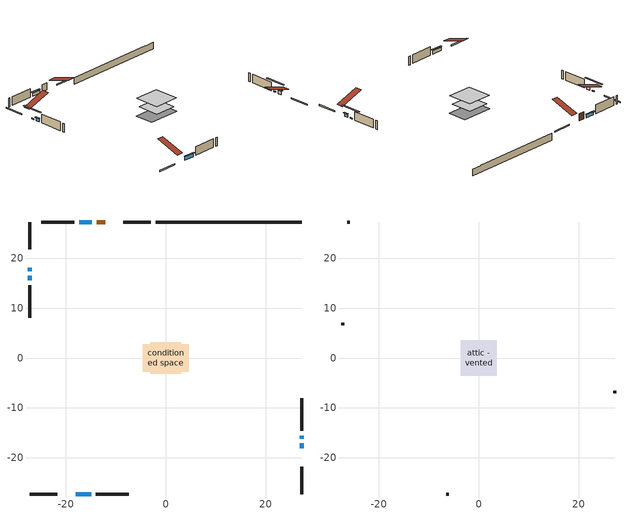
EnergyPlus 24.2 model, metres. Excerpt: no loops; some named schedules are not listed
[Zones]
conditioned space
 floor adiabatic (AdiabaticFloorConstruction): -3.11,-3.11 -3.11,3.11 3.11,3.11 3.11,-3.11 z0.84
 floor foundation (Slab1 construction): -4.57,-2.74 -4.57,2.74 4.57,2.74 4.57,-2.74 z-1.11
 wall outside (RimJoist1 construction): -2.98,27.21 -8.46,27.21 / -27.21,-27.21 -21.73,-27.21 / -27.21,27.21 -27.21,21.73 / 27.21,-27.21 27.21,-21.73 z0.84:1.14
 wall outside (AdiabaticWallConstruction 1): -12.15,27.21 -13.83,27.21 z0.84:2.87
 wall outside (AdiabaticWallConstruction): 27.21,-18.04 27.21,-17.11 / -27.21,16.46 -27.21,15.53 z0.84:1.71; -27.21,18.04 -27.21,17.39 / 27.21,-16.18 27.21,-15.52 z0.84:1.15; -14.76,27.21 -17.35,27.21 z0.84:1.65; -18.04,-27.21 -14.94,-27.21 z0.84:1.81
 wall outside (Wall1 construction): -18.28,27.21 -24.87,27.21 / -14.01,-27.21 -7.42,-27.21 / -27.21,14.6 -27.21,8.01 / 27.21,-14.6 27.21,-8.01 z0.84:3.28
 wall foundation (FoundationWall1 construction): -2.05,27.21,-1.11 -2.05,27.21,0.84 24.29,27.21,0.84 24.29,27.21,0.7 27.21,27.21,0.7 27.21,27.21,-1.11
 window (WindowConstruction): 27.21,-18.04 27.21,-17.11 z0.84:1.71
 window (WindowConstruction 5): -27.21,18.04 -27.21,17.39 z0.84:1.14
 window (WindowConstruction 1): -14.76,27.21 -17.35,27.21 z0.84:1.64
 window (WindowConstruction 2): -18.04,-27.21 -14.94,-27.21 z0.84:1.81
 window (WindowConstruction 3): -27.21,16.46 -27.21,15.53 z0.84:1.71
 window (WindowConstruction 4): 27.21,-16.18 27.21,-15.53 z0.84:1.14
 door (Door): -12.15,27.21 -13.83,27.21 z0.84:2.87
 ceiling adiabatic (AdiabaticFloorConstruction): 3.11,-3.11 3.11,3.11 -3.11,3.11 -3.11,-3.11 z0.84
attic - vented
 floor to conditioned space (Floor1 construction Reversed): -3.56,-3.56 -3.56,3.56 3.56,3.56 3.56,-3.56 z3.28
 wall outside (Wall2 construction): -25.8,27.21 -26.29,27.21 / -6.49,-27.21 -6,-27.21 / -27.21,7.08 -27.21,6.59 / 27.21,-7.08 27.21,-6.59 z0.84:3.28
 roof outside (Roof1 construction): -11.22,27.21,3.28 -11.22,20.27,5.59 -9.39,20.27,5.59 -9.39,27.21,3.28; -18.97,-27.21,3.28 -18.97,-20.27,5.59 -20.8,-20.27,5.59 -20.8,-27.21,3.28; -27.21,18.97,3.28 -20.27,18.97,5.59 -20.27,20.8,5.59 -27.21,20.8,3.28; 27.21,-18.97,3.28 20.27,-18.97,5.59 20.27,-20.8,5.59 27.21,-20.8,3.28
shading: 27.21,-16.91 27.21,-18.24 27.63,-18.24 27.63,-16.91 z1.91; -27.21,14.75 -27.21,20.68 -27.63,20.68 -27.63,14.75 z3.78; -17.55,27.21 -14.56,27.21 -14.56,27.63 -17.55,27.63 z1.85; -14.74,-27.21 -18.24,-27.21 -18.24,-27.63 -14.74,-27.63 z2.01; -27.21,15.33 -27.21,16.66 -27.63,16.66 -27.63,15.33 z1.91; 27.21,-12.89 27.21,-18.82 27.63,-18.82 27.63,-12.89 z3.78
[Building]
Building 1: Terrain=Suburbs
[Site:Location]
Winnipeg Intl AP_MB: Latitude {deg}=49.91; Longitude {deg}=-97.24; Time Zone {hr}=-6; Elevation {m}=239; Keep Site Location Information=Yes
[Site:GroundTemperature:Shallow]
-2.46526, -5.11642, -5.32873, -4.07063, 0.979979, 6.00706, 10.3653, 13.1261, 13.3606, 11.1152, 6.8681, 1.99523
[Site:WaterMainsTemperature]
Calculation Method=Schedule; Temperature Schedule=mains temperature schedule
[Material] Roughness=Rough; Thermal Absorptance=0.9
Name | Thickness {m} | Conductivity {W/m-K} | Density {kg/m3} | Specific Heat {J/kg-K} | Solar Absorptance | Visible Absorptance
asphalt or fiberglass shingles | 0.00635 | 0.162714 | 1121.4 | 1465.45 | 0.84 | 0.84
ceiling stud and cavity | 0.0889 | 7.21176 | 20.9862 | 1087.66 | 0.7 | 0.7
concrete 4.0 in. | 0.1016 | 1.803125 | 2242.8 | 837.4 | 0.7 | 0.7
concrete 8.0 in. | 0.2032 | 1.803125 | 2242.8 | 837.4 | 0.7 | 0.7
door material | 0.04445 | 0.188738 | 512.64 | 1214.23 | 0.7 | 0.7
exterior vertical ins | 0.00125161 | 0.029427 | 32.04 | 1214.23 | 0.7 | 0.7
floor covering | 0.0127 | 0.0433444 | 54.468 | 1339.84 | 0.6 | 0.6
floor rigid ins; wall rigid ins | 0.512978 | 0.029427 | 32.04 | 1214.23 | 0.7 | 0.7
floor stud and cavity | 0.1397 | 1.75129 | 37.0049 | 1207.88 | 0.7 | 0.7
furniture material conditioned space 1 | 0.1524 | 0.115458 | 640.8 | 1214.23 | 0.6 | 0.6
gypsum board | 0.0127 | 0.160291 | 801 | 837.4 | 0.6 | 0.6
gypsum board 1 | 0.00254 | 0.160291 | 801 | 837.4 | 0.6 | 0.6
osb sheathing 0.5 in. | 0.0127 | 0.115458 | 512.64 | 1214.23 | 0.7 | 0.7
osb sheathing 0.75 in. | 0.01905 | 0.115458 | 512.64 | 1214.23 | 0.7 | 0.7
rim joist stud and cavity | 0.0508 | 24.0425 | 6.31874 | 1174.65 | 0.6 | 0.6
wall stud and cavity | 0.1397 | 0.124747 | 139.0536 | 1170.24 | 0.7 | 0.7
wall stud and cavity 1 | 0.0889 | 6.9971 | 50.32683 | 1063.81 | 0.6 | 0.6
wall stud and cavity 2 | 0.0889 | 0.380278 | 52.3479 | 1209.89 | 0.7 | 0.7
wall stud and cavity 3 | 0.0889 | 0.391764 | 83.0341 | 1211.67 | 0.7 | 0.7
wood siding | 0.0254 | 0.102417 | 544.68 | 1172.36 | 0.4 | 0.4
wood siding 1 | 0.00254 | 0.102417 | 544.68 | 1172.36 | 0.4 | 0.4
wood siding 2; wood siding 3; wood siding 4 | 0.0254 | 0.102417 | 544.68 | 1172.36 | 0.7 | 0.7
[WindowMaterial:SimpleGlazingSystem]
Name | U-Factor {W/m2-K} | Solar Heat Gain Coefficient
WindowMaterial | 3.95529 | 0.67
WindowMaterial 1 | 4.04501 | 0.67
WindowMaterial 2 | 3.30346 | 0.65
WindowMaterial 3 | 5.75352 | 0.53
WindowMaterial 4 | 2.8214 | 0.41
[Construction]
AdiabaticFloorConstruction: floor stud and cavity, floor rigid ins, osb sheathing 0.75 in., floor covering
AdiabaticWallConstruction: wood siding 3, wall rigid ins, wall stud and cavity 2, gypsum board
AdiabaticWallConstruction 1: wood siding 4, wall rigid ins, wall stud and cavity 2, gypsum board
Door: door material
Floor1 construction Reversed: gypsum board 1, ceiling stud and cavity
FoundationWall1 construction: concrete 8.0 in.
furniture construction conditioned space 1: furniture material conditioned space 1
PartitionWallConstruction: gypsum board, wall stud and cavity 3, gypsum board
RimJoist1 construction: wood siding 2, rim joist stud and cavity
Roof1 construction: asphalt or fiberglass shingles
Slab1 construction: concrete 4.0 in.
Wall1 construction: wood siding, osb sheathing 0.5 in., wall stud and cavity, gypsum board
Wall2 construction: wood siding 1, wall stud and cavity 1
WindowConstruction; WindowConstruction 3: WindowMaterial
WindowConstruction 1: WindowMaterial 1
WindowConstruction 2: WindowMaterial 2
WindowConstruction 4: WindowMaterial 3
WindowConstruction 5: WindowMaterial 4
[Zone] Multiplier=1; Part of Total Floor Area=Yes
Name | Volume {m3}
attic - vented | 19.0942
conditioned space | 221.8
[Space]
Name | Zone | Volume {m3}
attic - vented 1 | attic - vented | 19.0942
conditioned space 1 | conditioned space | 221.8
[ZoneInfiltration:EffectiveLeakageArea]
infil attic - vented 1: Zone or Space=attic - vented 1; Schedule=Always On Discrete; Effective Air Leakage Area {cm2}=1694; Stack Coefficient=0.000330508; Wind Coefficient=1.22832e-05
[ZoneMixing]
whole house fan mix: Zone or Space=attic - vented; Schedule=Always On Continuous; Design Flow Rate Calculation Method=Flow/Zone; Design Flow Rate {m3/s}=0; Source Zone or Space=conditioned space
[SurfaceProperty:ExposedFoundationPerimeter]
Slab1: Exposed Perimeter Calculation Method=TotalExposedPerimeter; Total Exposed Perimeter {m}=29.262
[InternalMass] Zone or ZoneList=conditioned space; Space or SpaceList=conditioned space 1
Name | Construction | Surface Area {m2}
furniture mass conditioned space 1 | furniture construction conditioned space 1 | 35.5202
partition wall mass | PartitionWallConstruction | 88.8004
[Lights]
interior lighting: Zone or ZoneList or Space or SpaceList=conditioned space 1; Schedule=interior lighting schedule; Design Level Calculation Method=LightingLevel; Lighting Level {W}=343.2; Return Air Fraction=0; Fraction Radiant=0.6; Fraction Visible=0.2; Fraction Replaceable=1
[People]
occupants: Zone or ZoneList or Space or SpaceList=conditioned space 1; Number of People Schedule=occupants schedule; Number of People Calculation Method=People; Number of People=3; Fraction Radiant=0.314171; Sensible Heat Fraction=0.56303; Activity Level Schedule=occupants activity schedule; Carbon Dioxide Generation Rate {m3/s-W}=0; Enable ASHRAE 55 Comfort Warnings=No; Mean Radiant Temperature Calculation Type=EnclosureAveraged
[ElectricEquipment] Zone or ZoneList or Space or SpaceList=conditioned space 1; Design Level Calculation Method=EquipmentLevel
Name | Schedule | Design Level {W} | Fraction Latent | Fraction Radiant | Fraction Lost
clothes dryer | clothes dryer schedule | 140.772 | 0.015 | 0.081 | 0.85
clothes washer | clothes washer schedule | 32.1985 | 0.03 | 0.162 | 0.7
cooking range | cooking range schedule | 215.147 | 0.08 | 0.432 | 0.2
dishwasher | dishwasher schedule | 66.8632 | 0.3 | 0.18 | 0.4
fridge | fridge schedule | 72.9452 | 0 | 0.6 | 0
mech vent house fan | mech vent house fan schedule | 0 | 0 | 0 | 1
mech vent house fan cfis | mech vent house fan cfis schedule | 0 | 0 | 0 | 0
misc plug loads | misc plug loads schedule | 494.7 | 0.045 | 0.513 | 0.1
whole house fan | Always On Discrete | 0 | 0 | 0 | 1
[OtherEquipment] Zone or ZoneList or Space or SpaceList=conditioned space 1; Design Level Calculation Method=EquipmentLevel
Name | Fuel Type | Schedule | Design Level {W} | Fraction Latent | Fraction Radiant | Fraction Lost
clothes dryer 1 | Electricity | clothes dryer schedule | 0 | 0.015 | 0.081 | 0.85
cooking range 1 | Electricity | cooking range schedule | 0 | 0.08 | 0.432 | 0.2
general water use latent | None | general water use schedule | 62.594 | 1 | 0 | 0
general water use sensible | None | general water use schedule | -61.6891 | 0 | 0.6 | 0
mech vent house fan latent load | None | Always On Discrete | 0 | 1 | 0 | 0
mech vent house fan sensible load | None | Always On Discrete | 0 | 0 | 0 | 0
water heater energy adjustment1 | Electricity | Always On Discrete | 0.01 | 0 | 0 | 1
[ZoneInfiltration:DesignFlowRate] Zone or ZoneList or Space or SpaceList=conditioned space 1; Schedule=Always On Discrete; Design Flow Rate Calculation Method=Flow/Zone; Design Flow Rate {m3/s}=0
infil flow; natural vent flow; whole house fan flow
[AvailabilityManager:Scheduled]
furnace airloop Availability Manager: Schedule=Always On Discrete
[Foundation:Kiva]
Foundation Kiva 1: Initial Indoor Air Temperature {C}=21; Wall Height Above Grade {m}=0.839998; Wall Depth Below Slab {m}=0.2032; Custom Block Material Name 1=exterior vertical ins; Custom Block Depth 1 {m}=1.94999; Custom Block X Position 1 {m}=0.2032; Custom Block Z Position 1 {m}=0
[Foundation:Kiva:Settings]
Soil Conductivity {W/m-K}=0.849921; Soil Density {kg/m3}=1842.3; Soil Specific Heat {J/kg-K}=418.7; Ground Solar Absorptivity=0.9; Ground Thermal Absorptivity=0.9; Ground Surface Roughness {m}=0.03; Far-Field Width {m}=40; Deep-Ground Boundary Condition=ZeroFlux; Deep-Ground Depth {m}=40; Minimum Cell Dimension {m}=0.2; Maximum Cell Growth Coefficient=3; Simulation Timestep=Timestep
[Exterior:Lights]
exterior lighting: Schedule=exterior lighting schedule; Design Level {W}=75.6
[EnergyManagementSystem:GlobalVariable]
furnace_airloop_Fan_RTF
infil_program_Qfan
infil_program_Qinf
natural_vent_program_Qnv
natural_vent_program_Qwhf
[EnergyManagementSystem:Sensor]
Name | Output:Variable or Output:Meter Index Key | Output:Variable or Output:Meter
airflow_gain | infil flow | Infiltration Sensible Heat Gain Energy
airflow_gain_1 | natural vent flow | Infiltration Sensible Heat Gain Energy
airflow_gain_2 | whole house fan flow | Infiltration Sensible Heat Gain Energy
airflow_loss | infil flow | Infiltration Sensible Heat Loss Energy
airflow_loss_1 | natural vent flow | Infiltration Sensible Heat Loss Energy
airflow_loss_2 | whole house fan flow | Infiltration Sensible Heat Loss Energy
clg_load_cond |  | Cooling:EnergyTransfer:Zone:CONDITIONED SPACE
clg_sp_s; clg_sp_s_1 | cooling setpoint | Schedule Value
clothes_dryer_exhaust_0_sch_s | clothes dryer exhaust 0 schedule | Schedule Value
cool_season | cooling season schedule | Schedule Value
htg_load_cond |  | Heating:EnergyTransfer:Zone:CONDITIONED SPACE
htg_sp_s; htg_sp_s_1 | heating setpoint | Schedule Value
ig_ee_conv | clothes dryer | Electric Equipment Convective Heating Energy
ig_ee_conv_2 | cooking range | Electric Equipment Convective Heating Energy
ig_ee_conv_4 | fridge | Electric Equipment Convective Heating Energy
ig_ee_conv_5 | misc plug loads | Electric Equipment Convective Heating Energy
ig_ee_conv_6 | whole house fan | Electric Equipment Convective Heating Energy
ig_ee_rad | clothes dryer | Electric Equipment Radiant Heating Energy
ig_ee_rad_2 | cooking range | Electric Equipment Radiant Heating Energy
ig_ee_rad_4 | fridge | Electric Equipment Radiant Heating Energy
ig_ee_rad_5 | misc plug loads | Electric Equipment Radiant Heating Energy
ig_ee_rad_6 | whole house fan | Electric Equipment Radiant Heating Energy
ig_lgt_conv | interior lighting | Lights Convective Heating Energy
ig_lgt_rad | interior lighting | Lights Radiant Heating Energy
ig_lgt_vis | interior lighting | Lights Visible Radiation Heating Energy
ig_oe_conv | clothes dryer 1 | Other Equipment Convective Heating Energy
ig_oe_conv_1 | cooking range 1 | Other Equipment Convective Heating Energy
ig_oe_conv_2 | general water use latent | Other Equipment Convective Heating Energy
ig_oe_conv_3 | general water use sensible | Other Equipment Convective Heating Energy
ig_oe_conv_4 | water heater energy adjustment1 | Other Equipment Convective Heating Energy
ig_oe_rad | clothes dryer 1 | Other Equipment Radiant Heating Energy
ig_oe_rad_1 | cooking range 1 | Other Equipment Radiant Heating Energy
ig_oe_rad_2 | general water use latent | Other Equipment Radiant Heating Energy
ig_oe_rad_3 | general water use sensible | Other Equipment Radiant Heating Energy
ig_oe_rad_4 | water heater energy adjustment1 | Other Equipment Radiant Heating Energy
ig_ppl_conv | occupants | People Convective Heating Energy
ig_ppl_rad | occupants | People Radiant Heating Energy
im_conv | furniture mass conditioned space 1 | Surface Inside Face Convection Heat Gain Energy
im_conv_1 | partition wall mass | Surface Inside Face Convection Heat Gain Energy
im_ig | furniture mass conditioned space 1 | Surface Inside Face Internal Gains Radiation Heat Gain Energy
im_ig_1 | partition wall mass | Surface Inside Face Internal Gains Radiation Heat Gain Energy
im_lgt | furniture mass conditioned space 1 | Surface Inside Face Lights Radiation Heat Gain Energy
im_lgt_1 | partition wall mass | Surface Inside Face Lights Radiation Heat Gain Energy
im_sol | furniture mass conditioned space 1 | Surface Inside Face Solar Radiation Heat Gain Energy
im_sol_1 | partition wall mass | Surface Inside Face Solar Radiation Heat Gain Energy
im_surf | furniture mass conditioned space 1 | Surface Inside Face Net Surface Thermal Radiation Heat Gain Energy
im_surf_1 | partition wall mass | Surface Inside Face Net Surface Thermal Radiation Heat Gain Energy
mv_conv | mech vent house fan | Electric Equipment Convective Heating Energy
mv_conv_1 | mech vent house fan cfis | Electric Equipment Convective Heating Energy
mv_conv_2 | mech vent house fan latent load | Other Equipment Convective Heating Energy
mv_conv_3 | mech vent house fan sensible load | Other Equipment Convective Heating Energy
mv_rad | mech vent house fan | Electric Equipment Radiant Heating Energy
mv_rad_1 | mech vent house fan cfis | Electric Equipment Radiant Heating Energy
mv_rad_2 | mech vent house fan latent load | Other Equipment Radiant Heating Energy
mv_rad_3 | mech vent house fan sensible load | Other Equipment Radiant Heating Energy
natural_vent_s | natural vent schedule | Schedule Value
out_pb_s |  | Site Outdoor Air Barometric Pressure
out_wt_s |  | Site Outdoor Air Humidity Ratio
site_vw_s |  | Site Wind Speed
ss_back_out | Window1 | Surface Window Shortwave from Zone Back Out Window Heat Transfer Rate
ss_back_out_1 | Window11 | Surface Window Shortwave from Zone Back Out Window Heat Transfer Rate
ss_back_out_2 | Window2 | Surface Window Shortwave from Zone Back Out Window Heat Transfer Rate
ss_back_out_3 | Window5 | Surface Window Shortwave from Zone Back Out Window Heat Transfer Rate
ss_back_out_4 | Window8 | Surface Window Shortwave from Zone Back Out Window Heat Transfer Rate
ss_back_out_5 | Window9 | Surface Window Shortwave from Zone Back Out Window Heat Transfer Rate
ss_conv | Door1 | Surface Inside Face Convection Heat Gain Energy
ss_conv_1 | Window1 | Surface Inside Face Convection Heat Gain Energy
ss_conv_2 | Window11 | Surface Inside Face Convection Heat Gain Energy
ss_conv_3 | Window2 | Surface Inside Face Convection Heat Gain Energy
ss_conv_4 | Window5 | Surface Inside Face Convection Heat Gain Energy
ss_conv_5 | Window8 | Surface Inside Face Convection Heat Gain Energy
ss_conv_6 | Window9 | Surface Inside Face Convection Heat Gain Energy
ss_ig | Door1 | Surface Inside Face Internal Gains Radiation Heat Gain Energy
ss_ig_1 | Window1 | Surface Inside Face Internal Gains Radiation Heat Gain Energy
ss_ig_2 | Window11 | Surface Inside Face Internal Gains Radiation Heat Gain Energy
ss_ig_3 | Window2 | Surface Inside Face Internal Gains Radiation Heat Gain Energy
ss_ig_4 | Window5 | Surface Inside Face Internal Gains Radiation Heat Gain Energy
ss_ig_5 | Window8 | Surface Inside Face Internal Gains Radiation Heat Gain Energy
ss_ig_6 | Window9 | Surface Inside Face Internal Gains Radiation Heat Gain Energy
ss_lgt | Door1 | Surface Inside Face Lights Radiation Heat Gain Energy
ss_sol | Door1 | Surface Inside Face Solar Radiation Heat Gain Energy
ss_surf | Door1 | Surface Inside Face Net Surface Thermal Radiation Heat Gain Energy
ss_surf_1 | Window1 | Surface Inside Face Net Surface Thermal Radiation Heat Gain Energy
ss_surf_2 | Window11 | Surface Inside Face Net Surface Thermal Radiation Heat Gain Energy
ss_surf_3 | Window2 | Surface Inside Face Net Surface Thermal Radiation Heat Gain Energy
ss_surf_4 | Window5 | Surface Inside Face Net Surface Thermal Radiation Heat Gain Energy
ss_surf_5 | Window8 | Surface Inside Face Net Surface Thermal Radiation Heat Gain Energy
ss_surf_6 | Window9 | Surface Inside Face Net Surface Thermal Radiation Heat Gain Energy
ss_trans_in | Window1 | Surface Window Transmitted Solar Radiation Rate
ss_trans_in_1 | Window11 | Surface Window Transmitted Solar Radiation Rate
ss_trans_in_2 | Window2 | Surface Window Transmitted Solar Radiation Rate
ss_trans_in_3 | Window5 | Surface Window Transmitted Solar Radiation Rate
ss_trans_in_4 | Window8 | Surface Window Transmitted Solar Radiation Rate
ss_trans_in_5 | Window9 | Surface Window Transmitted Solar Radiation Rate
ss_trans_out | Window1 | Surface Inside Face Initial Transmitted Diffuse Transmitted Out Window Solar Radiation Rate
ss_trans_out_1 | Window11 | Surface Inside Face Initial Transmitted Diffuse Transmitted Out Window Solar Radiation Rate
ss_trans_out_2 | Window2 | Surface Inside Face Initial Transmitted Diffuse Transmitted Out Window Solar Radiation Rate
ss_trans_out_3 | Window5 | Surface Inside Face Initial Transmitted Diffuse Transmitted Out Window Solar Radiation Rate
ss_trans_out_4 | Window8 | Surface Inside Face Initial Transmitted Diffuse Transmitted Out Window Solar Radiation Rate
ss_trans_out_5 | Window9 | Surface Inside Face Initial Transmitted Diffuse Transmitted Out Window Solar Radiation Rate
s_conv | Floor1 | Surface Inside Face Convection Heat Gain Energy
s_conv_1 | FoundationWall1 | Surface Inside Face Convection Heat Gain Energy
s_conv_10 | Wall1:180 | Surface Inside Face Convection Heat Gain Energy
s_conv_11 | Wall1:270 | Surface Inside Face Convection Heat Gain Energy
s_conv_12 | Wall1:90 | Surface Inside Face Convection Heat Gain Energy
s_conv_2 | inferred conditioned ceiling | Surface Inside Face Convection Heat Gain Energy
s_conv_3 | inferred conditioned floor | Surface Inside Face Convection Heat Gain Energy
s_conv_4 | RimJoist1:0 | Surface Inside Face Convection Heat Gain Energy
s_conv_5 | RimJoist1:180 | Surface Inside Face Convection Heat Gain Energy
s_conv_6 | RimJoist1:270 | Surface Inside Face Convection Heat Gain Energy
s_conv_7 | RimJoist1:90 | Surface Inside Face Convection Heat Gain Energy
s_conv_8 | Slab1 | Surface Inside Face Convection Heat Gain Energy
s_conv_9 | Wall1:0 | Surface Inside Face Convection Heat Gain Energy
s_ig | Floor1 | Surface Inside Face Internal Gains Radiation Heat Gain Energy
s_ig_1 | FoundationWall1 | Surface Inside Face Internal Gains Radiation Heat Gain Energy
s_ig_10 | Wall1:180 | Surface Inside Face Internal Gains Radiation Heat Gain Energy
s_ig_11 | Wall1:270 | Surface Inside Face Internal Gains Radiation Heat Gain Energy
s_ig_12 | Wall1:90 | Surface Inside Face Internal Gains Radiation Heat Gain Energy
s_ig_2 | inferred conditioned ceiling | Surface Inside Face Internal Gains Radiation Heat Gain Energy
s_ig_3 | inferred conditioned floor | Surface Inside Face Internal Gains Radiation Heat Gain Energy
s_ig_4 | RimJoist1:0 | Surface Inside Face Internal Gains Radiation Heat Gain Energy
s_ig_5 | RimJoist1:180 | Surface Inside Face Internal Gains Radiation Heat Gain Energy
s_ig_6 | RimJoist1:270 | Surface Inside Face Internal Gains Radiation Heat Gain Energy
s_ig_7 | RimJoist1:90 | Surface Inside Face Internal Gains Radiation Heat Gain Energy
s_ig_8 | Slab1 | Surface Inside Face Internal Gains Radiation Heat Gain Energy
s_ig_9 | Wall1:0 | Surface Inside Face Internal Gains Radiation Heat Gain Energy
s_lgt | Floor1 | Surface Inside Face Lights Radiation Heat Gain Energy
s_lgt_1 | FoundationWall1 | Surface Inside Face Lights Radiation Heat Gain Energy
s_lgt_10 | Wall1:180 | Surface Inside Face Lights Radiation Heat Gain Energy
s_lgt_11 | Wall1:270 | Surface Inside Face Lights Radiation Heat Gain Energy
s_lgt_12 | Wall1:90 | Surface Inside Face Lights Radiation Heat Gain Energy
s_lgt_2 | inferred conditioned ceiling | Surface Inside Face Lights Radiation Heat Gain Energy
s_lgt_3 | inferred conditioned floor | Surface Inside Face Lights Radiation Heat Gain Energy
s_lgt_4 | RimJoist1:0 | Surface Inside Face Lights Radiation Heat Gain Energy
s_lgt_5 | RimJoist1:180 | Surface Inside Face Lights Radiation Heat Gain Energy
s_lgt_6 | RimJoist1:270 | Surface Inside Face Lights Radiation Heat Gain Energy
s_lgt_7 | RimJoist1:90 | Surface Inside Face Lights Radiation Heat Gain Energy
s_lgt_8 | Slab1 | Surface Inside Face Lights Radiation Heat Gain Energy
s_lgt_9 | Wall1:0 | Surface Inside Face Lights Radiation Heat Gain Energy
s_sol | Floor1 | Surface Inside Face Solar Radiation Heat Gain Energy
s_sol_1 | FoundationWall1 | Surface Inside Face Solar Radiation Heat Gain Energy
s_sol_10 | Wall1:180 | Surface Inside Face Solar Radiation Heat Gain Energy
s_sol_11 | Wall1:270 | Surface Inside Face Solar Radiation Heat Gain Energy
s_sol_12 | Wall1:90 | Surface Inside Face Solar Radiation Heat Gain Energy
s_sol_2 | inferred conditioned ceiling | Surface Inside Face Solar Radiation Heat Gain Energy
s_sol_3 | inferred conditioned floor | Surface Inside Face Solar Radiation Heat Gain Energy
s_sol_4 | RimJoist1:0 | Surface Inside Face Solar Radiation Heat Gain Energy
s_sol_5 | RimJoist1:180 | Surface Inside Face Solar Radiation Heat Gain Energy
s_sol_6 | RimJoist1:270 | Surface Inside Face Solar Radiation Heat Gain Energy
s_sol_7 | RimJoist1:90 | Surface Inside Face Solar Radiation Heat Gain Energy
s_sol_8 | Slab1 | Surface Inside Face Solar Radiation Heat Gain Energy
s_sol_9 | Wall1:0 | Surface Inside Face Solar Radiation Heat Gain Energy
s_surf | Floor1 | Surface Inside Face Net Surface Thermal Radiation Heat Gain Energy
s_surf_1 | FoundationWall1 | Surface Inside Face Net Surface Thermal Radiation Heat Gain Energy
s_surf_10 | Wall1:180 | Surface Inside Face Net Surface Thermal Radiation Heat Gain Energy
s_surf_11 | Wall1:270 | Surface Inside Face Net Surface Thermal Radiation Heat Gain Energy
s_surf_12 | Wall1:90 | Surface Inside Face Net Surface Thermal Radiation Heat Gain Energy
s_surf_2 | inferred conditioned ceiling | Surface Inside Face Net Surface Thermal Radiation Heat Gain Energy
s_surf_3 | inferred conditioned floor | Surface Inside Face Net Surface Thermal Radiation Heat Gain Energy
s_surf_4 | RimJoist1:0 | Surface Inside Face Net Surface Thermal Radiation Heat Gain Energy
s_surf_5 | RimJoist1:180 | Surface Inside Face Net Surface Thermal Radiation Heat Gain Energy
s_surf_6 | RimJoist1:270 | Surface Inside Face Net Surface Thermal Radiation Heat Gain Energy
s_surf_7 | RimJoist1:90 | Surface Inside Face Net Surface Thermal Radiation Heat Gain Energy
s_surf_8 | Slab1 | Surface Inside Face Net Surface Thermal Radiation Heat Gain Energy
s_surf_9 | Wall1:0 | Surface Inside Face Net Surface Thermal Radiation Heat Gain Energy
[EnergyManagementSystem:Actuator]
Name | Actuated Component Unique | Actuated Component Type | Actuated Component Control Type
fridge_schedule_act | fridge schedule | Schedule:Constant | Schedule Value
infil_flow_act | infil flow | Zone Infiltration | Air Exchange Flow Rate
mech_vent_house_fan_cfis_act | mech vent house fan cfis | ElectricEquipment | Electricity Rate
mech_vent_house_fan_latent_load_act | mech vent house fan latent load | OtherEquipment | Power Level
mech_vent_house_fan_sensible_load_act | mech vent house fan sensible load | OtherEquipment | Power Level
natural_vent_flow_act | natural vent flow | Zone Infiltration | Air Exchange Flow Rate
water_heater_ec_adj_act | water heater energy adjustment1 | OtherEquipment | Power Level
whole_house_fan_act | whole house fan | ElectricEquipment | Electricity Rate
whole_house_fan_flow_act | whole house fan flow | Zone Infiltration | Air Exchange Flow Rate
whole_house_fan_mix_act | whole house fan mix | ZoneMixing | Air Exchange Flow Rate
